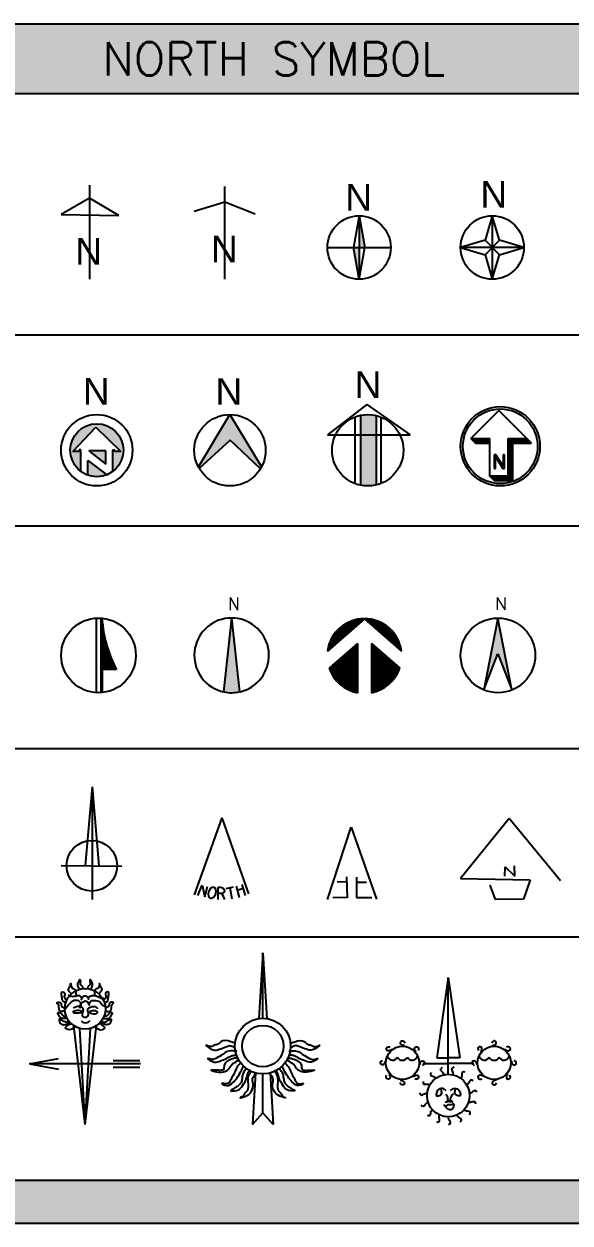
# Model space of a CAD drawing. Header units: millimetres. Extents: x -83831 to -20235, y 785757 to 814646.
# Drawn here: x -58239 to -45075, y 785757 to 814646 of the extents above; entities that cross this region are included whole.
import ezdxf
from ezdxf.enums import TextEntityAlignment as Align

# ---------------------------------------------------------------- set-up
doc = ezdxf.new("R2010")
doc.units = ezdxf.units.MM
doc.layers.add('www.cad-blocks.net', color=7, linetype='Continuous')
doc.styles.add('GPSHZ', font='txt.shx', dxfattribs={"width": 0.8, "bigfont": 'hztxt.shx'})
doc.styles.get("Standard").update_dxf_attribs({"font": 'arial.ttf'})

# ---------------------------------------------------------------- blocks, each defined once
blk = doc.blocks.new('A$C7E733F93')
at = {"lineweight": -3}
for p, q in [((6835, 22637), (6835, 0)), ((6835, 19508), (0, 15611)), ((13896, 15386), (6835, 19508)), ((0, 15611), (13896, 15386))]:
    blk.add_line(p, q, dxfattribs=at)
blk.add_text('N', height=6397, dxfattribs=at).set_placement((3393, 3533), (9847, 3533), align=Align.ALIGNED)
blk = doc.blocks.new('A$C4D0F27C5')
at = {"lineweight": -3}
for p, q in [((7400, 0), (7400, 22360)), ((0, 16375), (7400, 18634)), ((7400, 18634), (14687, 15754))]:
    blk.add_line(p, q, dxfattribs=at)
blk.add_text('N', height=6397, dxfattribs=at).set_placement((4010, 4083), (10464, 4083), align=Align.ALIGNED)
blk = doc.blocks.new('A$C11DA3242')
at = {"lineweight": -3}
h = blk.add_hatch(color=256, dxfattribs=at)
h.paths.add_polyline_path([(7641, 15283), (7641, 7641), (8981, 7641)])
h.paths.add_polyline_path([(7641, 0), (7641, 7641), (6301, 7641)])
for p, q in [((7641, 15283), (6301, 7641)), ((7641, 15283), (7641, 0)), ((7641, 15283), (8981, 7641)), ((0, 7641), (15283, 7641)), ((7641, 0), (6301, 7641)), ((7641, 0), (8981, 7641))]:
    blk.add_line(p, q, dxfattribs=at)
blk.add_circle((7641, 7641), 7641, dxfattribs=at)
blk.add_text('N', height=6397, dxfattribs=at).set_placement((4329, 16514), (10783, 16514), align=Align.ALIGNED)
blk = doc.blocks.new('A$C59B21B3B')
at = {"lineweight": -3}
for p, q in [((7641, 15283), (5906, 9377)), ((9377, 9377), (7641, 15283)), ((7641, 15283), (7641, 0)), ((5906, 9377), (0, 7641)), ((9377, 9377), (5906, 5906)), ((5906, 9377), (9377, 5906)), ((15283, 7641), (9377, 9377)), ((0, 7641), (5906, 5906)), ((15283, 7641), (0, 7641)), ((5906, 5906), (7641, 0)), ((7641, 0), (9377, 5906)), ((9377, 5906), (15283, 7641))]:
    blk.add_line(p, q, dxfattribs=at)
blk.add_circle((7641, 7641), 7641, dxfattribs=at)
blk.add_text('N', height=6397, dxfattribs=at).set_placement((4775, 17252), (11229, 17252), align=Align.ALIGNED)
blk = doc.blocks.new('A$C66FC2CF3')
at = {"lineweight": -3}
blk.add_hatch(color=256, dxfattribs=at).paths.add_polyline_path([(14416, 8345), (12903, 8345), (12903, 8597), (12399, 8597), (12399, 3451, 0.2381591), (14999, 8600, 1), (2201, 8600, 0.2347319), (4735, 3501), (4735, 8748), (4332, 8748), (4332, 8295), (2819, 8295), (8365, 14191)])
h = blk.add_hatch(color=256, dxfattribs=at)
h.paths.add_polyline_path([(6701, 8446), (10735, 5271), (10735, 8446)])
h.paths.add_polyline_path([(6399, 6128), (6399, 2592, 0.1872036), (11027, 2680)])
for p, q in [((2819, 8295), (8365, 14191)), ((8365, 14191), (14416, 8345)), ((4332, 8748), (4332, 8295)), ((4735, 8748), (4332, 8748)), ((4735, 3501), (4735, 8748)), ((4332, 8295), (2819, 8295)), ((6399, 6128), (11027, 2680)), ((6399, 2592), (6399, 6128)), ((6701, 8446), (10735, 5271)), ((10735, 8446), (6701, 8446)), ((10735, 5271), (10735, 8446)), ((12399, 8597), (12399, 3451)), ((12903, 8597), (12399, 8597)), ((12903, 8345), (12903, 8597)), ((14416, 8345), (12903, 8345)), ((12399, 884), (12399, 735))]:
    blk.add_line(p, q, dxfattribs=at)
for radius in [8600, 6399]:
    blk.add_circle((8600, 8600), radius, dxfattribs=at)
blk.add_text('N', height=6397, dxfattribs=at).set_placement((5226, 19613), (11680, 19613), align=Align.ALIGNED)
blk = doc.blocks.new('A$C105A79D7')
at = {"lineweight": -3}
blk.add_hatch(color=256, dxfattribs=at).paths.add_polyline_path([(999, 4577, 0.0110924), (1185, 4244), (8639, 11059), (15931, 4103, 0.0182758), (16240, 4651), (8600, 17200)])
for p, q in [((999, 4577), (8600, 17200)), ((8600, 17200), (16240, 4651)), ((8639, 11059), (1185, 4244)), ((15931, 4103), (8639, 11059))]:
    blk.add_line(p, q, dxfattribs=at)
blk.add_circle((8600, 8600), 8600, dxfattribs=at)
blk.add_text('N', height=6397, dxfattribs=at).set_placement((5108, 19560), (11562, 19560), align=Align.ALIGNED)
blk = doc.blocks.new('A$C12865802')
at = {"lineweight": -3}
h = blk.add_hatch(color=256, dxfattribs=at)
h.paths.add_polyline_path([(8032, 12338), (11814, 12338), (11814, 16941, 0.1113204), (8032, 17034)])
h.paths.add_polyline_path([(8032, 167, 0.1113204), (11814, 259), (11814, 12338), (8032, 12338)])
blk.add_hatch(color=256, dxfattribs=at).paths.add_polyline_path([(11814, 12338), (8032, 12338), (8032, 167, 0.1113204), (11814, 259)])
for p, q in [((9529, 19595), (0, 12338)), ((9529, 19595), (19945, 12338)), ((6721, 539), (6721, 16662)), ((8032, 167), (8032, 17034)), ((11814, 259), (11814, 16941)), ((12923, 620), (12923, 16580)), ((0, 12338), (19945, 12338))]:
    blk.add_line(p, q, dxfattribs=at)
blk.add_circle((9717, 8600), 8600, dxfattribs=at)
blk.add_text('N', height=6397, dxfattribs=at).set_placement((6562, 21191), (13016, 21191), align=Align.ALIGNED)
blk = doc.blocks.new('A$C50F25A09')
at = {"linetype": 'ByBlock'}
for p, q in [((9205, 18223), (2455, 11473)), ((15955, 11473), (9205, 18223)), ((3580, 10348), (2455, 11473)), ((2455, 11473), (6955, 11473)), ((3710, 10348), (2585, 11473)), ((3964, 10348), (2839, 11473)), ((4219, 10348), (3094, 11473)), ((4473, 10348), (3348, 11473)), ((3580, 10348), (6955, 10348)), ((4728, 10348), (3603, 11473)), ((4983, 10348), (3858, 11473)), ((5237, 10348), (4112, 11473)), ((5492, 10348), (4367, 11473)), ((5746, 10348), (4621, 11473)), ((6001, 10348), (4876, 11473)), ((6255, 10348), (5130, 11473)), ((6510, 10348), (5385, 11473)), ((6764, 10348), (5639, 11473)), ((6955, 10412), (5894, 11473)), ((6955, 10667), (6149, 11473)), ((6955, 10921), (6403, 11473)), ((6955, 11176), (6658, 11473)), ((6955, 11430), (6912, 11473)), ((6955, 11473), (6955, 2473)), ((12580, 10348), (11455, 11473)), ((11455, 2473), (11455, 11473)), ((11455, 11473), (15955, 11473)), ((12580, 10133), (11455, 11258)), ((12580, 9878), (11455, 11003)), ((12580, 9624), (11455, 10749)), ((12580, 9369), (11455, 10494)), ((12580, 9114), (11455, 10239)), ((12580, 8860), (11455, 9985)), ((12580, 8605), (11455, 9730)), ((12580, 8351), (11455, 9476)), ((12580, 8096), (11455, 9221)), ((12580, 7842), (11455, 8967)), ((12580, 7587), (11455, 8712)), ((12619, 10348), (11494, 11473)), ((12874, 10348), (11749, 11473)), ((13128, 10348), (12003, 11473)), ((13383, 10348), (12258, 11473)), ((13638, 10348), (12513, 11473)), ((12580, 1348), (12580, 10348)), ((12580, 10348), (17080, 10348)), ((13892, 10348), (12767, 11473)), ((14147, 10348), (13022, 11473)), ((14401, 10348), (13276, 11473)), ((14656, 10348), (13531, 11473)), ((14910, 10348), (13785, 11473)), ((15165, 10348), (14040, 11473)), ((15419, 10348), (14294, 11473)), ((15674, 10348), (14549, 11473)), ((15929, 10348), (14804, 11473)), ((16183, 10348), (15058, 11473)), ((16438, 10348), (15313, 11473)), ((16692, 10348), (15567, 11473)), ((16947, 10348), (15822, 11473)), ((17080, 10348), (15955, 11473)), ((8486, 7543), (8084, 7543)), ((8084, 7543), (8084, 4195)), ((8432, 4195), (8432, 6994)), ((8432, 6994), (10187, 4195)), ((10240, 4744), (8486, 7543)), ((10588, 7543), (10240, 7543)), ((10240, 7543), (10240, 4744)), ((10588, 4195), (10588, 7543)), ((12580, 7333), (11455, 8458)), ((12580, 7078), (11455, 8203)), ((12580, 6823), (11455, 7948)), ((12580, 6569), (11455, 7694)), ((12580, 6314), (11455, 7439)), ((12580, 6060), (11455, 7185)), ((12580, 5805), (11455, 6930)), ((12580, 5551), (11455, 6676)), ((12580, 5296), (11455, 6421)), ((12580, 5042), (11455, 6167)), ((12580, 4787), (11455, 5912)), ((8084, 4195), (8432, 4195)), ((10187, 4195), (10588, 4195)), ((12580, 4532), (11455, 5657)), ((12580, 4278), (11455, 5403)), ((12580, 4023), (11455, 5148)), ((12580, 3769), (11455, 4894)), ((12580, 3514), (11455, 4639)), ((12580, 3260), (11455, 4385)), ((12580, 3005), (11455, 4130)), ((12580, 2750), (11455, 3875)), ((12580, 2496), (11455, 3621)), ((12580, 2241), (11455, 3366)), ((12580, 1987), (11455, 3112)), ((8080, 1348), (6955, 2473)), ((6955, 2473), (11455, 2473)), ((8128, 1348), (7003, 2473)), ((8382, 1348), (7257, 2473)), ((8637, 1348), (7512, 2473)), ((8891, 1348), (7766, 2473)), ((9146, 1348), (8021, 2473)), ((8080, 1348), (12580, 1348)), ((9400, 1348), (8275, 2473)), ((9655, 1348), (8530, 2473)), ((9910, 1348), (8785, 2473)), ((10164, 1348), (9039, 2473)), ((10419, 1348), (9294, 2473)), ((10673, 1348), (9548, 2473)), ((10928, 1348), (9803, 2473)), ((11182, 1348), (10057, 2473)), ((11437, 1348), (10312, 2473)), ((11692, 1348), (10567, 2473)), ((11946, 1348), (10821, 2473)), ((12201, 1348), (11076, 2473)), ((12455, 1348), (11330, 2473)), ((12580, 1732), (11455, 2857)), ((12580, 1478), (11455, 2603)), ((12580, 1348), (11455, 2473))]:
    blk.add_line(p, q, dxfattribs=at)
for radius in [9563, 9000]:
    blk.add_circle((9563, 9563), radius, dxfattribs=at)
blk = doc.blocks.new('A$C778C3BC6')
at = {"linetype": 'ByBlock'}
for p, q in [((8494, 14), (8494, 17986)), ((9534, 17984), (9534, 16)), ((9683, 17974), (9683, 26)), ((9918, 17953), (9918, 47)), ((9933, 16740), (9948, 16740)), ((9933, 16560), (9969, 16560)), ((9933, 16380), (9991, 16380)), ((9933, 16200), (10014, 16200)), ((9933, 16020), (10038, 16020)), ((9933, 15840), (10063, 15840)), ((9933, 15660), (10089, 15660)), ((9933, 15480), (10116, 15480)), ((9933, 15300), (10144, 15300)), ((9933, 15120), (10173, 15120)), ((9933, 14940), (10203, 14940)), ((9933, 14760), (10234, 14760)), ((9933, 14580), (10266, 14580)), ((9933, 14400), (10300, 14400)), ((9933, 14220), (10334, 14220)), ((9933, 14040), (10370, 14040)), ((9933, 13860), (10406, 13860)), ((9933, 13680), (10444, 13680)), ((9933, 13500), (10482, 13500)), ((9933, 13320), (10522, 13320)), ((9933, 13140), (10563, 13140)), ((9933, 12960), (10605, 12960)), ((9933, 12780), (10648, 12780)), ((9933, 12600), (10692, 12600)), ((9933, 12420), (10737, 12420)), ((9933, 12240), (10783, 12240)), ((9933, 12060), (10831, 12060)), ((9933, 11880), (10879, 11880)), ((9933, 11700), (10929, 11700)), ((9933, 11520), (10980, 11520)), ((9933, 11340), (11032, 11340)), ((9933, 11160), (11085, 11160)), ((9933, 10980), (11139, 10980)), ((9933, 10800), (11194, 10800)), ((9933, 10620), (11251, 10620)), ((9933, 10440), (11308, 10440)), ((9933, 10260), (11367, 10260)), ((9933, 10080), (11427, 10080)), ((9933, 9900), (11488, 9900)), ((9933, 9720), (11550, 9720)), ((9933, 9540), (11614, 9540)), ((9933, 9360), (11679, 9360)), ((9933, 9180), (11745, 9180)), ((9933, 9000), (11812, 9000)), ((9933, 8820), (11880, 8820)), ((9933, 8640), (11950, 8640)), ((9933, 8460), (12021, 8460)), ((9933, 8280), (12093, 8280)), ((9933, 8100), (12166, 8100)), ((9933, 7920), (12241, 7920)), ((9933, 7740), (12317, 7740)), ((9933, 7560), (12394, 7560)), ((9933, 7380), (12472, 7380)), ((9933, 7200), (12552, 7200)), ((9933, 7020), (12633, 7020)), ((9933, 6840), (12716, 6840)), ((9933, 6660), (12799, 6660)), ((9933, 6480), (12885, 6480)), ((9933, 6300), (12971, 6300)), ((9933, 6120), (13059, 6120)), ((9933, 5940), (13148, 5940)), ((9933, 5760), (13239, 5760)), ((13308, 5625), (9933, 5625))]:
    blk.add_line(p, q, dxfattribs=at)
blk.add_circle((9000, 9000), 9000, dxfattribs=at)
blk.add_arc((41995, 20362), 32252, 186.20777, 207.19072, dxfattribs=at)
blk = doc.blocks.new('A$C61D02D73')
for q in [(7082, 207), (10918, 207)]:
    blk.add_line((9000, 18000), q)
for start, end in [(292.87693, 247.76625), (247.85591, 257.77141), (258.02962, 282.29936), (283.05055, 292.15994)]:
    blk.add_arc((9000, 9000), 9000, start, end)
for points in [[(7082, 207), (9000, 18000), (9026, 0)], [(9000, 18000), (10918, 207), (9026, 0)]]:
    blk.add_solid(points)
at = {"style": 'GPSHZ'}
blk.add_text('N', height=3000, dxfattribs=at).set_placement((8138, 19922))
blk = doc.blocks.new('A$C4B0C63E7')
at = {"linetype": 'ByBlock'}
for p, q in [((8920, 17840), (0, 10035)), ((6400, 17480), (8509, 17480)), ((7129, 17660), (8715, 17660)), ((8920, 17840), (17841, 10035)), ((9126, 17660), (10711, 17660)), ((9332, 17480), (11440, 17480)), ((2005, 14600), (5217, 14600)), ((2159, 14780), (5423, 14780)), ((2321, 14960), (5629, 14960)), ((2493, 15140), (5835, 15140)), ((2675, 15320), (6040, 15320)), ((2867, 15500), (6246, 15500)), ((3071, 15680), (6452, 15680)), ((3288, 15860), (6657, 15860)), ((3520, 16040), (6863, 16040)), ((3769, 16220), (7069, 16220)), ((4037, 16400), (7275, 16400)), ((4328, 16580), (7480, 16580)), ((4646, 16760), (7686, 16760)), ((4997, 16940), (7892, 16940)), ((5393, 17120), (8097, 17120)), ((5850, 17300), (8303, 17300)), ((9537, 17300), (11991, 17300)), ((9743, 17120), (12448, 17120)), ((9949, 16940), (12843, 16940)), ((10155, 16760), (13195, 16760)), ((10360, 16580), (13513, 16580)), ((10566, 16400), (13804, 16400)), ((10772, 16220), (14072, 16220)), ((10977, 16040), (14320, 16040)), ((11183, 15860), (14552, 15860)), ((11389, 15680), (14770, 15680)), ((11595, 15500), (14974, 15500)), ((11800, 15320), (15166, 15320)), ((12006, 15140), (15348, 15140)), ((12212, 14960), (15519, 14960)), ((12417, 14780), (15682, 14780)), ((12623, 14600), (15836, 14600)), ((394, 11720), (1926, 11720)), ((7233, 11864), (415, 5898)), ((457, 11900), (2132, 11900)), ((524, 12080), (2337, 12080)), ((595, 12260), (2543, 12260)), ((672, 12440), (2749, 12440)), ((753, 12620), (2955, 12620)), ((838, 12800), (3160, 12800)), ((929, 12980), (3366, 12980)), ((1025, 13160), (3572, 13160)), ((1126, 13340), (3777, 13340)), ((1233, 13520), (3983, 13520)), ((1345, 13700), (4189, 13700)), ((1464, 13880), (4395, 13880)), ((1589, 14060), (4600, 14060)), ((1720, 14240), (4806, 14240)), ((1859, 14420), (5012, 14420)), ((7069, 11720), (7233, 11720)), ((7233, 11864), (7233, 0)), ((10608, 11864), (17426, 5898)), ((10608, 11864), (10608, 0)), ((10608, 11720), (10772, 11720)), ((12829, 14420), (15982, 14420)), ((13035, 14240), (16120, 14240)), ((13240, 14060), (16252, 14060)), ((13446, 13880), (16377, 13880)), ((13652, 13700), (16495, 13700)), ((13857, 13520), (16608, 13520)), ((14063, 13340), (16715, 13340)), ((14269, 13160), (16816, 13160)), ((14475, 12980), (16912, 12980)), ((14680, 12800), (17002, 12800)), ((14886, 12620), (17088, 12620)), ((15092, 12440), (17169, 12440)), ((15297, 12260), (17245, 12260)), ((15503, 12080), (17317, 12080)), ((15709, 11900), (17384, 11900)), ((15915, 11720), (17447, 11720)), ((9, 10100), (75, 10100)), ((36, 10280), (280, 10280)), ((67, 10460), (486, 10460)), ((102, 10640), (692, 10640)), ((141, 10820), (897, 10820)), ((183, 11000), (1103, 11000)), ((230, 11180), (1309, 11180)), ((280, 11360), (1515, 11360)), ((335, 11540), (1720, 11540)), ((3777, 8840), (7233, 8840)), ((3983, 9020), (7233, 9020)), ((4189, 9200), (7233, 9200)), ((4395, 9380), (7233, 9380)), ((4600, 9560), (7233, 9560)), ((4806, 9740), (7233, 9740)), ((5012, 9920), (7233, 9920)), ((5217, 10100), (7233, 10100)), ((5423, 10280), (7233, 10280)), ((5629, 10460), (7233, 10460)), ((5835, 10640), (7233, 10640)), ((6040, 10820), (7233, 10820)), ((6246, 11000), (7233, 11000)), ((6452, 11180), (7233, 11180)), ((6657, 11360), (7233, 11360)), ((6863, 11540), (7233, 11540)), ((10608, 11540), (10977, 11540)), ((10608, 11360), (11183, 11360)), ((10608, 11180), (11389, 11180)), ((10608, 11000), (11595, 11000)), ((10608, 10820), (11800, 10820)), ((10608, 10640), (12006, 10640)), ((10608, 10460), (12212, 10460)), ((10608, 10280), (12417, 10280)), ((10608, 10100), (12623, 10100)), ((10608, 9920), (12829, 9920)), ((10608, 9740), (13035, 9740)), ((10608, 9560), (13240, 9560)), ((10608, 9380), (13446, 9380)), ((10608, 9200), (13652, 9200)), ((10608, 9020), (13857, 9020)), ((10608, 8840), (14063, 8840)), ((16120, 11540), (17506, 11540)), ((16326, 11360), (17560, 11360)), ((16532, 11180), (17611, 11180)), ((16737, 11000), (17657, 11000)), ((16943, 10820), (17700, 10820)), ((17149, 10640), (17739, 10640)), ((17355, 10460), (17773, 10460)), ((17560, 10280), (17804, 10280)), ((17766, 10100), (17832, 10100)), ((457, 5780), (7233, 5780)), ((486, 5960), (7233, 5960)), ((692, 6140), (7233, 6140)), ((897, 6320), (7233, 6320)), ((1103, 6500), (7233, 6500)), ((1309, 6680), (7233, 6680)), ((1515, 6860), (7233, 6860)), ((1720, 7040), (7233, 7040)), ((1926, 7220), (7233, 7220)), ((2132, 7400), (7233, 7400)), ((2337, 7580), (7233, 7580)), ((2543, 7760), (7233, 7760)), ((2749, 7940), (7233, 7940)), ((2955, 8120), (7233, 8120)), ((3160, 8300), (7233, 8300)), ((3366, 8480), (7233, 8480)), ((3572, 8660), (7233, 8660)), ((10608, 8660), (14269, 8660)), ((10608, 8480), (14475, 8480)), ((10608, 8300), (14680, 8300)), ((10608, 8120), (14886, 8120)), ((10608, 7940), (15092, 7940)), ((10608, 7760), (15297, 7760)), ((10608, 7580), (15503, 7580)), ((10608, 7400), (15709, 7400)), ((10608, 7220), (15915, 7220)), ((10608, 7040), (16120, 7040)), ((10608, 6860), (16326, 6860)), ((10608, 6680), (16532, 6680)), ((10608, 6500), (16737, 6500)), ((10608, 6320), (16943, 6320)), ((10608, 6140), (17149, 6140)), ((10608, 5960), (17355, 5960)), ((10608, 5780), (17384, 5780)), ((524, 5600), (7233, 5600)), ((595, 5420), (7233, 5420)), ((672, 5240), (7233, 5240)), ((753, 5060), (7233, 5060)), ((838, 4880), (7233, 4880)), ((929, 4700), (7233, 4700)), ((1025, 4520), (7233, 4520)), ((1126, 4340), (7233, 4340)), ((1233, 4160), (7233, 4160)), ((1345, 3980), (7233, 3980)), ((1464, 3800), (7233, 3800)), ((1589, 3620), (7233, 3620)), ((1720, 3440), (7233, 3440)), ((1859, 3260), (7233, 3260)), ((2005, 3080), (7233, 3080)), ((2159, 2900), (7233, 2900)), ((10608, 5600), (17317, 5600)), ((10608, 5420), (17245, 5420)), ((10608, 5240), (17169, 5240)), ((10608, 5060), (17088, 5060)), ((10608, 4880), (17002, 4880)), ((10608, 4700), (16912, 4700)), ((10608, 4520), (16816, 4520)), ((10608, 4340), (16715, 4340)), ((10608, 4160), (16608, 4160)), ((10608, 3980), (16495, 3980)), ((10608, 3800), (16377, 3800)), ((10608, 3620), (16252, 3620)), ((10608, 3440), (16120, 3440)), ((10608, 3260), (15982, 3260)), ((10608, 3080), (15836, 3080)), ((10608, 2900), (15682, 2900)), ((2321, 2720), (7233, 2720)), ((2493, 2540), (7233, 2540)), ((2675, 2360), (7233, 2360)), ((2867, 2180), (7233, 2180)), ((3071, 2000), (7233, 2000)), ((3288, 1820), (7233, 1820)), ((3520, 1640), (7233, 1640)), ((3769, 1460), (7233, 1460)), ((4037, 1280), (7233, 1280)), ((4328, 1100), (7233, 1100)), ((4646, 920), (7233, 920)), ((4997, 740), (7233, 740)), ((5393, 560), (7233, 560)), ((5850, 380), (7233, 380)), ((6400, 200), (7233, 200)), ((7129, 20), (7233, 20)), ((10608, 2720), (15519, 2720)), ((10608, 2540), (15348, 2540)), ((10608, 2360), (15166, 2360)), ((10608, 2180), (14974, 2180)), ((10608, 2000), (14770, 2000)), ((10608, 1820), (14552, 1820)), ((10608, 1640), (14320, 1640)), ((10608, 1460), (14072, 1460)), ((10608, 1280), (13804, 1280)), ((10608, 1100), (13513, 1100)), ((10608, 920), (13195, 920)), ((10608, 740), (12843, 740)), ((10608, 560), (12448, 560)), ((10608, 380), (11991, 380)), ((10608, 200), (11440, 200)), ((10608, 20), (10711, 20))]:
    blk.add_line(p, q, dxfattribs=at)
for start, end in [(7.62815, 172.37185), (199.08196, 259.19308), (280.80692, 340.91804)]:
    blk.add_arc((8920, 8840), 9000, start, end, dxfattribs=at)
blk = doc.blocks.new('A$C353D69C2')
for p, q in [((9000, 18000), (5605, 665)), ((12395, 665), (9000, 18000)), ((5605, 665), (9000, 9372)), ((9000, 9372), (12395, 665))]:
    blk.add_line(p, q)
blk.add_circle((9000, 9000), 9000)
for points in [[(5605, 665), (9000, 9372), (9000, 18000)], [(9000, 9372), (12395, 665), (9000, 18000)]]:
    blk.add_solid(points)
at = {"style": 'GPSHZ'}
blk.add_text('N', height=3000, dxfattribs=at).set_placement((8315, 19949))
blk = doc.blocks.new('A$C6CA053F9')
at = {"lineweight": -3}
for p, q in [((7457, 27103), (5762, 8188)), ((7457, 27103), (7457, 0)), ((7457, 27103), (9095, 8131)), ((0, 8188), (14631, 8018))]:
    blk.add_line(p, q, dxfattribs=at)
blk.add_circle((7400, 8131), 6101, dxfattribs=at)
blk = doc.blocks.new('A$C39C44274')
at = {"lineweight": -3}
for p, q in [((6632, 19700), (0, 1146)), ((6632, 19700), (13077, 1394)), ((899, 929), (1890, 3407)), ((1890, 3407), (2510, 650)), ((2510, 650), (3192, 3098)), ((5795, 0), (5795, 2943)), ((7654, 2633), (9421, 3067)), ((10071, 3221), (10815, 465)), ((11435, 3624), (12302, 929)), ((8537, 2850), (9080, 186)), ((11764, 2602), (10357, 2164))]:
    blk.add_line(p, q, dxfattribs=at)
blk.add_ellipse((4323, 1611), major_axis=(356, 1363), ratio=0.593779, dxfattribs=at)
blk.add_open_spline([(5795, 2943), (6367, 2938), (7275, 2929), (7302, 1485), (6413, 1453), (5963, 1453), (5795, 1454)], degree=3, knots=[0, 0, 0, 0, 210.3194321, 333.7152914, 456.4167127, 532.4921957, 532.4921957, 532.4921957, 532.4921957], dxfattribs=at)
blk.add_open_spline([(7406, 0), (7152, 490), (6898, 981), (6644, 1471)], degree=3, dxfattribs=at)
blk = doc.blocks.new('A$C46893DC1')
at = {"lineweight": -3}
for p, q in [((0, 0), (5749, 17439)), ((5749, 17439), (11848, 50)), ((2350, 4297), (4635, 4249)), ((4599, 5447), (4749, 400)), ((6999, 5397), (6999, 450)), ((6999, 4198), (9398, 4147)), ((4749, 400), (1300, 450)), ((6999, 450), (10698, 500))]:
    blk.add_line(p, q, dxfattribs=at)
blk = doc.blocks.new('A$C198C4D24')
at = {"lineweight": -3}
for p, q in [((11750, 19481), (0, 5025)), ((24065, 4517), (11750, 19481)), ((10677, 5647), (10733, 7849)), ((10733, 7849), (13106, 5590)), ((13106, 5590), (12993, 8131)), ((0, 5025), (16777, 4743)), ((8417, 0), (7118, 3444)), ((16777, 4743), (15139, 56)), ((15139, 56), (8417, 0))]:
    blk.add_line(p, q, dxfattribs=at)
blk = doc.blocks.new('A$C4D444DBA')
at = {"lineweight": -3}
for p, q in [((13450, 0), (10682, 23816)), ((13450, 0), (12181, 23125)), ((13450, 0), (16218, 23816)), ((13450, 0), (14720, 23125)), ((0, 14588), (7061, 15849)), ((26794, 14588), (0, 14588)), ((0, 14588), (7061, 13328)), ((20175, 15407), (26605, 15407)), ((20175, 13769), (26605, 13769))]:
    blk.add_line(p, q, dxfattribs=at)
blk.add_circle((13450, 27852), 4894, dxfattribs=at)
blk.add_arc((13553, 26044), 1562, 226.7593, 316.00022, dxfattribs=at)
for centre, major_axis, ratio in [((11558, 27138), (-978, -66), 0.3815436), ((15469, 27020), (-898, 79), 0.5116331)]:
    blk.add_ellipse(centre, major_axis=major_axis, ratio=ratio, dxfattribs=at)
for points, knots in [([(12040, 32539), (11994, 32641), (11828, 33003), (11590, 33513), (11703, 34188), (11965, 34483), (12271, 35086), (12360, 34230), (12140, 33737), (12625, 33428), (12871, 33096), (12921, 32853), (12933, 32719)], [491.7369664, 491.7369664, 491.7369664, 491.7369664, 614.1753968, 927.1197722, 1097.4510796, 1315.1799391, 1429.1318143, 1628.6727301, 1852.8830451, 2037.7261831, 2164.7008997, 2309.6438174, 2309.6438174, 2309.6438174, 2309.6438174]), ([(14861, 32539), (14907, 32641), (15072, 33003), (15311, 33513), (15198, 34188), (14935, 34483), (14629, 35086), (14540, 34230), (14761, 33737), (14276, 33428), (14030, 33096), (13980, 32853), (13967, 32719)], [491.7369664, 491.7369664, 491.7369664, 491.7369664, 614.1753968, 927.1197722, 1097.4510796, 1315.1799391, 1429.1318143, 1628.6727301, 1852.8830451, 2037.7261831, 2164.7008997, 2309.6438174, 2309.6438174, 2309.6438174, 2309.6438174]), ([(8789, 29346), (8684, 29381), (8373, 29499), (7837, 29793), (7946, 30664), (7712, 31230), (7743, 32136), (8893, 31618), (8280, 30952), (8507, 30439), (8765, 30161), (8964, 30043), (9053, 30002)], [298.6927242, 298.6927242, 298.6927242, 298.6927242, 419.4672305, 652.8807368, 897.1760046, 1265.4881798, 1408.27312, 1701.3246487, 1977.7481201, 2125.3377867, 2277.3138464, 2388.6956897, 2388.6956897, 2388.6956897, 2388.6956897]), ([(10150, 31467), (10033, 31581), (9705, 31911), (9209, 32475), (9674, 33079), (9900, 33453), (9999, 34372), (10027, 33140), (10421, 32727), (11301, 32580), (11222, 31798), (11164, 31220)], [378.6257308, 378.6257308, 378.6257308, 378.6257308, 554.6920582, 863.8739345, 1064.3017638, 1281.4220181, 1433.370643, 1757.3881443, 1929.529597, 2109.86578, 2622.4783958, 2622.4783958, 2622.4783958, 2622.4783958]), ([(16751, 31467), (16867, 31581), (17195, 31911), (17692, 32475), (17227, 33079), (17000, 33453), (16901, 34372), (16873, 33140), (16480, 32727), (15600, 32580), (15679, 31798), (15737, 31220)], [378.6257308, 378.6257308, 378.6257308, 378.6257308, 554.6920582, 863.8739345, 1064.3017638, 1281.4220181, 1433.370643, 1757.3881443, 1929.529597, 2109.86578, 2622.4783958, 2622.4783958, 2622.4783958, 2622.4783958]), ([(18111, 29346), (18217, 29381), (18527, 29499), (19064, 29793), (18955, 30664), (19188, 31230), (19158, 32136), (18008, 31618), (18620, 30952), (18394, 30439), (18136, 30161), (17937, 30043), (17847, 30002)], [298.6927242, 298.6927242, 298.6927242, 298.6927242, 419.4672305, 652.8807368, 897.1760046, 1265.4881798, 1408.27312, 1701.3246487, 1977.7481201, 2125.3377867, 2277.3138464, 2388.6956897, 2388.6956897, 2388.6956897, 2388.6956897]), ([(8593, 27249), (8456, 27263), (8039, 27278), (7092, 27076), (7135, 28243), (7049, 28919), (6260, 29382), (7817, 29611), (7517, 28561), (8093, 28211), (8411, 28114), (8561, 28083)], [362.6897082, 362.6897082, 362.6897082, 362.6897082, 511.2004665, 800.828235, 1233.2352315, 1419.2208888, 1597.5819718, 1907.9888979, 2220.9331689, 2413.4078089, 2582.0256835, 2582.0256835, 2582.0256835, 2582.0256835]), ([(18307, 27249), (18444, 27263), (18862, 27278), (19809, 27076), (19765, 28243), (19852, 28919), (20640, 29382), (19083, 29611), (19384, 28561), (18808, 28211), (18490, 28114), (18339, 28083)], [362.6897082, 362.6897082, 362.6897082, 362.6897082, 511.2004665, 800.828235, 1233.2352315, 1419.2208888, 1597.5819718, 1907.9888979, 2220.9331689, 2413.4078089, 2582.0256835, 2582.0256835, 2582.0256835, 2582.0256835]), ([(9130, 25552), (8885, 25502), (8333, 25437), (7463, 25616), (7173, 26227), (6628, 26940), (7715, 26988), (7871, 26286), (8442, 26064), (8741, 26039), (8902, 26044)], [272.9027338, 272.9027338, 272.9027338, 272.9027338, 549.5871809, 880.5146779, 1134.4643008, 1347.7351113, 1572.622812, 1876.5748152, 2031.1341318, 2209.5855477, 2209.5855477, 2209.5855477, 2209.5855477]), ([(17770, 25552), (18015, 25502), (18567, 25437), (19438, 25616), (19728, 26227), (20272, 26940), (19186, 26988), (19030, 26286), (18459, 26064), (18159, 26039), (17998, 26044)], [272.9027338, 272.9027338, 272.9027338, 272.9027338, 549.5871809, 880.5146779, 1134.4643008, 1347.7351113, 1572.622812, 1876.5748152, 2031.1341318, 2209.5855477, 2209.5855477, 2209.5855477, 2209.5855477]), ([(9535, 24916), (9327, 24729), (8593, 24327), (7018, 26006), (7257, 24458), (8073, 23839), (9031, 24213), (9584, 24498), (9785, 24608)], [185.4553332, 185.4553332, 185.4553332, 185.4553332, 474.0694511, 1122.6643757, 1377.4350806, 1728.8842249, 2150.2243342, 2404.0007294, 2404.0007294, 2404.0007294, 2404.0007294]), ([(11032, 23597), (10557, 23052), (9703, 22475), (8272, 23383), (9343, 24020), (10093, 24291)], [269.3573254, 269.3573254, 269.3573254, 269.3573254, 976.8532967, 1210.2669407, 1726.967734, 1726.967734, 1726.967734, 1726.967734]), ([(15869, 23597), (16343, 23052), (17198, 22475), (18628, 23383), (17558, 24020), (16807, 24291)], [269.3573254, 269.3573254, 269.3573254, 269.3573254, 976.8532967, 1210.2669407, 1726.967734, 1726.967734, 1726.967734, 1726.967734]), ([(17366, 24916), (17574, 24729), (18308, 24327), (19883, 26006), (19644, 24458), (18828, 23839), (17870, 24213), (17317, 24498), (17115, 24608)], [185.4553332, 185.4553332, 185.4553332, 185.4553332, 474.0694511, 1122.6643757, 1377.4350806, 1728.8842249, 2150.2243342, 2404.0007294, 2404.0007294, 2404.0007294, 2404.0007294])]:
    blk.add_open_spline(points, degree=3, knots=knots, dxfattribs=at)
for points in [[(8663, 27866), (10166, 29498), (11046, 29964), (11979, 29679), (12368, 29084), (12394, 28514), (12186, 27970)], [(9363, 31181), (10839, 30870), (11694, 31078), (12549, 30378), (12549, 30119), (12912, 30767), (13404, 31000), (14078, 30663), (14233, 30145), (14414, 30767), (14907, 31000), (15943, 31026), (17083, 30508), (17964, 30378)], [(12161, 27996), (12549, 29239), (13119, 29653), (13715, 29731), (14078, 29446), (14414, 28747), (14725, 29627), (15347, 29886), (16047, 29860), (17109, 29368), (17446, 28928), (18456, 28436)], [(10606, 28048), (11616, 28462), (12860, 28022), (12860, 27219), (12756, 26183), (13275, 25821), (14181, 26157), (14155, 27115), (14129, 27866), (14699, 28255), (15580, 28436), (16202, 28203), (16435, 27866)]]:
    blk.add_spline(points, degree=3, dxfattribs=at)
blk = doc.blocks.new('A$C5D8B0021')
at = {"lineweight": -3}
for p, q in [((13715, 41341), (12755, 25502)), ((13715, 41341), (14674, 25502)), ((13715, 25571), (13715, 41341)), ((11961, 12393), (11210, 0)), ((13715, 2820), (13715, 12160)), ((15469, 12393), (16220, 0)), ((11210, 0), (13715, 2820)), ((16220, 0), (13715, 2820))]:
    blk.add_line(p, q, dxfattribs=at)
for radius in [6706, 5004]:
    blk.add_circle((13715, 18866), radius, dxfattribs=at)
for points, knots in [([(7040, 19509), (6720, 19654), (5618, 20108), (3861, 20469), (2965, 19208), (2036, 19213), (1295, 18435), (-932, 19731), (1708, 17525), (3251, 18166), (4578, 18558), (5780, 19144), (6544, 18756), (6926, 18504), (7023, 18437)], [405.102054, 405.102054, 405.102054, 405.102054, 795.8100145, 1695.2912541, 2029.7646892, 2341.5796129, 2628.8836885, 3137.9276295, 3909.9989099, 4427.9848589, 5064.7040047, 5444.1873527, 5810.1286079, 5938.3243921, 5938.3243921, 5938.3243921, 5938.3243921]), ([(20390, 19509), (20710, 19654), (21812, 20108), (23569, 20469), (24465, 19208), (25394, 19213), (26135, 18435), (28362, 19731), (25721, 17525), (24178, 18166), (22852, 18558), (21650, 19144), (20885, 18756), (20503, 18504), (20407, 18437)], [405.102054, 405.102054, 405.102054, 405.102054, 795.8100145, 1695.2912541, 2029.7646892, 2341.5796129, 2628.8836885, 3137.9276295, 3909.9989099, 4427.9848589, 5064.7040047, 5444.1873527, 5810.1286079, 5938.3243921, 5938.3243921, 5938.3243921, 5938.3243921]), ([(7424, 17643), (7040, 17670), (6210, 17727), (4997, 17668), (4293, 16945), (3291, 16428), (2405, 15762), (1327, 15588), (-339, 16265), (2149, 14598), (3484, 15368), (5004, 15787), (6109, 16683), (6999, 16677), (7360, 16649), (7387, 16647)], [0, 0, 0, 0, 428.8589813, 928.8194636, 1250.0133094, 1499.7389407, 2179.9551613, 2395.1845816, 2769.19444, 3430.6082867, 3997.6239944, 4574.2393389, 5129.7734425, 5494.4778589, 5523.4655441, 5523.4655441, 5523.4655441, 5523.4655441]), ([(20006, 17643), (20389, 17670), (21219, 17727), (22433, 17668), (23137, 16945), (24139, 16428), (25024, 15762), (26103, 15588), (27769, 16265), (25280, 14598), (23945, 15368), (22426, 15787), (21321, 16683), (20430, 16677), (20069, 16649), (20043, 16647)], [0, 0, 0, 0, 428.8589813, 928.8194636, 1250.0133094, 1499.7389407, 2179.9551613, 2395.1845816, 2769.19444, 3430.6082867, 3997.6239944, 4574.2393389, 5129.7734425, 5494.4778589, 5523.4655441, 5523.4655441, 5523.4655441, 5523.4655441]), ([(7623, 16062), (7139, 15985), (5899, 15746), (4183, 14833), (4474, 12902), (3018, 13085), (2231, 12998), (576, 13235), (2961, 12441), (4075, 12623), (5663, 13128), (6044, 14565), (7184, 14879), (7560, 15444), (7796, 15607), (7840, 15633)], [168.4194792, 168.4194792, 168.4194792, 168.4194792, 722.4469942, 1572.4908406, 1942.0389749, 2396.3417237, 2717.584999, 3039.5407481, 3581.3098331, 4159.9439195, 4658.0331907, 5210.5647316, 5585.1531786, 5857.6789547, 5915.845595, 5915.845595, 5915.845595, 5915.845595]), ([(8384, 14798), (8067, 14510), (7252, 13662), (6772, 12083), (6048, 10973), (5783, 10215), (5216, 9548), (3287, 10143), (4952, 9099), (6174, 9681), (7277, 10881), (8217, 12220), (8688, 13370), (9047, 13912), (9106, 13995)], [319.1334922, 319.1334922, 319.1334922, 319.1334922, 787.2967124, 1620.3169871, 2079.9889278, 2243.0312485, 2500.8680069, 3014.8572128, 3312.3486124, 3904.6799339, 4449.7315305, 5097.0067655, 5700.2702514, 5811.615874, 5811.615874, 5811.615874, 5811.615874]), ([(19046, 14798), (19363, 14510), (20177, 13662), (20657, 12083), (21382, 10973), (21646, 10215), (22214, 9548), (24142, 10143), (22477, 9099), (21256, 9681), (20152, 10881), (19212, 12220), (18742, 13370), (18382, 13912), (18324, 13995)], [319.1334922, 319.1334922, 319.1334922, 319.1334922, 787.2967124, 1620.3169871, 2079.9889278, 2243.0312485, 2500.8680069, 3014.8572128, 3312.3486124, 3904.6799339, 4449.7315305, 5097.0067655, 5700.2702514, 5811.615874, 5811.615874, 5811.615874, 5811.615874]), ([(19806, 16062), (20291, 15985), (21530, 15746), (23246, 14833), (22956, 12902), (24412, 13085), (25198, 12998), (26854, 13235), (24469, 12441), (23354, 12623), (21767, 13128), (21385, 14565), (20245, 14879), (19870, 15444), (19633, 15607), (19590, 15633)], [168.4194792, 168.4194792, 168.4194792, 168.4194792, 722.4469942, 1572.4908406, 1942.0389749, 2396.3417237, 2717.584999, 3039.5407481, 3581.3098331, 4159.9439195, 4658.0331907, 5210.5647316, 5585.1531786, 5857.6789547, 5915.845595, 5915.845595, 5915.845595, 5915.845595]), ([(9813, 13412), (9528, 13185), (8906, 12557), (8746, 11276), (8554, 10132), (7978, 9374), (7204, 8945), (6660, 8511), (5368, 8040), (8068, 8026), (8885, 9493), (9910, 11022), (10058, 12374), (10381, 12859), (10482, 12991)], [348.6315513, 348.6315513, 348.6315513, 348.6315513, 743.2842643, 1340.4003143, 1693.4636799, 2014.6190849, 2353.1923583, 2632.3913237, 2871.8114636, 3428.6331751, 4111.4792527, 4906.211326, 5373.7639213, 5556.5038962, 5556.5038962, 5556.5038962, 5556.5038962]), ([(10884, 12787), (10587, 12410), (10026, 11512), (10153, 9882), (10282, 8256), (9271, 7526), (9001, 6768), (7643, 6166), (9948, 6843), (10940, 7720), (11686, 9504), (10981, 10947), (11679, 11680), (11850, 12114), (11961, 12393)], [362.7208481, 362.7208481, 362.7208481, 362.7208481, 878.8513674, 1542.8161337, 2124.3669667, 2519.1653788, 2780.5086115, 3059.7076355, 3574.5697623, 4139.8854491, 4898.5798617, 5435.4679362, 5619.6451758, 5950.7042702, 5950.7042702, 5950.7042702, 5950.7042702]), ([(16546, 12787), (16843, 12410), (17404, 11512), (17276, 9882), (17148, 8256), (18158, 7526), (18429, 6768), (19786, 6166), (17481, 6843), (16490, 7720), (15744, 9504), (16449, 10947), (15751, 11680), (15579, 12114), (15469, 12393)], [362.7208481, 362.7208481, 362.7208481, 362.7208481, 878.8513674, 1542.8161337, 2124.3669667, 2519.1653788, 2780.5086115, 3059.7076355, 3574.5697623, 4139.8854491, 4898.5798617, 5435.4679362, 5619.6451758, 5950.7042702, 5950.7042702, 5950.7042702, 5950.7042702]), ([(17616, 13412), (17901, 13185), (18524, 12557), (18683, 11276), (18875, 10132), (19452, 9374), (20225, 8945), (20769, 8511), (22062, 8040), (19362, 8026), (18544, 9493), (17519, 11022), (17371, 12374), (17049, 12859), (16948, 12991)], [348.6315513, 348.6315513, 348.6315513, 348.6315513, 743.2842643, 1340.4003143, 1693.4636799, 2014.6190849, 2353.1923583, 2632.3913237, 2871.8114636, 3428.6331751, 4111.4792527, 4906.211326, 5373.7639213, 5556.5038962, 5556.5038962, 5556.5038962, 5556.5038962])]:
    blk.add_open_spline(points, degree=3, knots=knots, dxfattribs=at)
blk = doc.blocks.new('A$C47683AF0')
at = {"lineweight": -3}
for p, q in [((16372, 35407), (13619, 16036)), ((16372, 35407), (19126, 16036)), ((16372, 12079), (16372, 35407)), ((10193, 14715), (16372, 14715)), ((13619, 16036), (16372, 16036)), ((19126, 16036), (16372, 16036)), ((22552, 14715), (16372, 14715))]:
    blk.add_line(p, q, dxfattribs=at)
for centre, radius in [((5315, 14817), 4001), ((27430, 14817), 4001), ((16372, 6947), 5133)]:
    blk.add_circle(centre, radius, dxfattribs=at)
for centre, start, end in [((2941, 16809), 196.43128, 332.24631), ((5315, 16809), 207.75369, 332.24631), ((7689, 16809), 207.75369, 343.56872), ((25056, 16809), 196.43128, 332.24631), ((27430, 16809), 207.75369, 332.24631), ((29804, 16809), 207.75369, 343.56872)]:
    blk.add_arc(centre, 1341, start, end, dxfattribs=at)
for points, knots in [([(2775, 17908), (2748, 17969), (2614, 18103), (2104, 17631), (1437, 17813), (1347, 18482), (1868, 18803), (2190, 18688), (2348, 18632)], [233.7431637, 233.7431637, 233.7431637, 233.7431637, 326.6898708, 565.3000714, 773.145166, 969.6680581, 1154.3888241, 1333.56218, 1333.56218, 1333.56218, 1333.56218]), ([(5705, 18798), (5729, 18861), (5729, 19050), (5035, 19077), (4692, 19678), (5101, 20214), (5696, 20072), (5843, 19764), (5915, 19612)], [233.7431637, 233.7431637, 233.7431637, 233.7431637, 326.6898708, 565.3000714, 773.145166, 969.6680581, 1154.3888241, 1333.56218, 1333.56218, 1333.56218, 1333.56218]), ([(8406, 17356), (8467, 17384), (8601, 17517), (8130, 18027), (8312, 18694), (8980, 18784), (9301, 18263), (9187, 17942), (9130, 17783)], [233.7431637, 233.7431637, 233.7431637, 233.7431637, 326.6898708, 565.3000714, 773.145166, 969.6680581, 1154.3888241, 1333.56218, 1333.56218, 1333.56218, 1333.56218]), ([(24339, 17356), (24277, 17384), (24144, 17517), (24615, 18027), (24433, 18694), (23765, 18784), (23444, 18263), (23558, 17942), (23614, 17783)], [233.7431637, 233.7431637, 233.7431637, 233.7431637, 326.6898708, 565.3000714, 773.145166, 969.6680581, 1154.3888241, 1333.56218, 1333.56218, 1333.56218, 1333.56218]), ([(27040, 18798), (27016, 18861), (27016, 19050), (27710, 19077), (28053, 19678), (27644, 20214), (27048, 20072), (26902, 19764), (26830, 19612)], [233.7431637, 233.7431637, 233.7431637, 233.7431637, 326.6898708, 565.3000714, 773.145166, 969.6680581, 1154.3888241, 1333.56218, 1333.56218, 1333.56218, 1333.56218]), ([(29970, 17908), (29997, 17969), (30130, 18103), (30640, 17631), (31308, 17813), (31397, 18482), (30876, 18803), (30555, 18688), (30397, 18632)], [233.7431637, 233.7431637, 233.7431637, 233.7431637, 326.6898708, 565.3000714, 773.145166, 969.6680581, 1154.3888241, 1333.56218, 1333.56218, 1333.56218, 1333.56218]), ([(1333, 15206), (1271, 15230), (1082, 15231), (1054, 14537), (454, 14194), (-82, 14603), (59, 15198), (367, 15345), (519, 15417)], [233.7431637, 233.7431637, 233.7431637, 233.7431637, 326.6898708, 565.3000714, 773.145166, 969.6680581, 1154.3888241, 1333.56218, 1333.56218, 1333.56218, 1333.56218]), ([(9297, 14427), (9359, 14403), (9548, 14403), (9575, 15096), (10176, 15440), (10712, 15031), (10570, 14435), (10262, 14289), (10111, 14217)], [233.7431637, 233.7431637, 233.7431637, 233.7431637, 326.6898708, 565.3000714, 773.145166, 969.6680581, 1154.3888241, 1333.56218, 1333.56218, 1333.56218, 1333.56218]), ([(23448, 14427), (23386, 14403), (23197, 14403), (23169, 15096), (22569, 15440), (22033, 15031), (22174, 14435), (22482, 14289), (22634, 14217)], [233.7431637, 233.7431637, 233.7431637, 233.7431637, 326.6898708, 565.3000714, 773.145166, 969.6680581, 1154.3888241, 1333.56218, 1333.56218, 1333.56218, 1333.56218]), ([(31411, 15206), (31474, 15230), (31663, 15231), (31690, 14537), (32291, 14194), (32827, 14603), (32685, 15198), (32377, 15345), (32226, 15417)], [233.7431637, 233.7431637, 233.7431637, 233.7431637, 326.6898708, 565.3000714, 773.145166, 969.6680581, 1154.3888241, 1333.56218, 1333.56218, 1333.56218, 1333.56218]), ([(2224, 12277), (2162, 12249), (2029, 12116), (2500, 11606), (2318, 10939), (1650, 10849), (1329, 11370), (1443, 11692), (1500, 11850)], [233.7431637, 233.7431637, 233.7431637, 233.7431637, 326.6898708, 565.3000714, 773.145166, 969.6680581, 1154.3888241, 1333.56218, 1333.56218, 1333.56218, 1333.56218]), ([(7855, 11726), (7882, 11664), (8015, 11530), (8525, 12002), (9193, 11820), (9282, 11152), (8761, 10830), (8440, 10945), (8282, 11001)], [233.7431637, 233.7431637, 233.7431637, 233.7431637, 326.6898708, 565.3000714, 773.145166, 969.6680581, 1154.3888241, 1333.56218, 1333.56218, 1333.56218, 1333.56218]), ([(12235, 12527), (12131, 12322), (11870, 11808), (12713, 11591), (13192, 11343), (13304, 11162), (13335, 11084)], [0, 0, 0, 0, 215.1673471, 538.9121167, 700.7844569, 802.25501, 802.25501, 802.25501, 802.25501]), ([(14863, 13728), (14684, 13582), (14237, 13218), (14918, 12677), (15255, 12256), (15284, 12045), (15281, 11962)], [0, 0, 0, 0, 215.1673471, 538.9121167, 700.7844569, 802.25501, 802.25501, 802.25501, 802.25501]), ([(17751, 13756), (17529, 13695), (16972, 13545), (17375, 12773), (17511, 12251), (17452, 12047), (17415, 11972)], [0, 0, 0, 0, 215.1673471, 538.9121167, 700.7844569, 802.25501, 802.25501, 802.25501, 802.25501]), ([(20401, 12606), (20174, 12642), (19604, 12730), (19658, 11862), (19570, 11330), (19433, 11167), (19369, 11114)], [0, 0, 0, 0, 215.1673471, 538.9121167, 700.7844569, 802.25501, 802.25501, 802.25501, 802.25501]), ([(24890, 11726), (24863, 11664), (24729, 11530), (24219, 12002), (23552, 11820), (23462, 11152), (23983, 10830), (24305, 10945), (24463, 11001)], [233.7431637, 233.7431637, 233.7431637, 233.7431637, 326.6898708, 565.3000714, 773.145166, 969.6680581, 1154.3888241, 1333.56218, 1333.56218, 1333.56218, 1333.56218]), ([(30521, 12277), (30582, 12249), (30716, 12116), (30245, 11606), (30427, 10939), (31095, 10849), (31416, 11370), (31302, 11692), (31245, 11850)], [233.7431637, 233.7431637, 233.7431637, 233.7431637, 326.6898708, 565.3000714, 773.145166, 969.6680581, 1154.3888241, 1333.56218, 1333.56218, 1333.56218, 1333.56218]), ([(4925, 10835), (4901, 10772), (4901, 10583), (5595, 10556), (5938, 9956), (5529, 9420), (4933, 9561), (4787, 9869), (4715, 10021)], [233.7431637, 233.7431637, 233.7431637, 233.7431637, 326.6898708, 565.3000714, 773.145166, 969.6680581, 1154.3888241, 1333.56218, 1333.56218, 1333.56218, 1333.56218]), ([(10323, 10362), (10311, 10132), (10282, 9556), (11141, 9701), (11679, 9669), (11855, 9549), (11915, 9491)], [0, 0, 0, 0, 215.1673471, 538.9121167, 700.7844569, 802.25501, 802.25501, 802.25501, 802.25501]), ([(22355, 10478), (22162, 10603), (21677, 10916), (21373, 10101), (21077, 9650), (20885, 9558), (20805, 9535)], [0, 0, 0, 0, 215.1673471, 538.9121167, 700.7844569, 802.25501, 802.25501, 802.25501, 802.25501]), ([(27820, 10835), (27844, 10772), (27844, 10583), (27150, 10556), (26807, 9956), (27216, 9420), (27811, 9561), (27958, 9869), (28030, 10021)], [233.7431637, 233.7431637, 233.7431637, 233.7431637, 326.6898708, 565.3000714, 773.145166, 969.6680581, 1154.3888241, 1333.56218, 1333.56218, 1333.56218, 1333.56218]), ([(9457, 7606), (9540, 7392), (9748, 6854), (10473, 7335), (10978, 7525), (11187, 7487), (11265, 7458)], [0, 0, 0, 0, 215.1673471, 538.9121167, 700.7844569, 802.25501, 802.25501, 802.25501, 802.25501]), ([(23274, 7739), (23148, 7932), (22833, 8415), (22224, 7794), (21769, 7503), (21557, 7496), (21474, 7508)], [0, 0, 0, 0, 215.1673471, 538.9121167, 700.7844569, 802.25501, 802.25501, 802.25501, 802.25501]), ([(9786, 4736), (9950, 4574), (10358, 4167), (10825, 4901), (11209, 5281), (11415, 5331), (11499, 5337)], [0, 0, 0, 0, 215.1673471, 538.9121167, 700.7844569, 802.25501, 802.25501, 802.25501, 802.25501]), ([(11255, 2249), (11470, 2167), (12009, 1961), (12137, 2822), (12333, 3325), (12501, 3455), (12575, 3494)], [0, 0, 0, 0, 215.1673471, 538.9121167, 700.7844569, 802.25501, 802.25501, 802.25501, 802.25501]), ([(21580, 2348), (21639, 2571), (21787, 3128), (20917, 3165), (20397, 3308), (20250, 3462), (20203, 3531)], [0, 0, 0, 0, 215.1673471, 538.9121167, 700.7844569, 802.25501, 802.25501, 802.25501, 802.25501]), ([(23000, 4864), (22963, 5091), (22872, 5660), (22062, 5341), (21529, 5260), (21332, 5340), (21261, 5385)], [0, 0, 0, 0, 215.1673471, 538.9121167, 700.7844569, 802.25501, 802.25501, 802.25501, 802.25501]), ([(13608, 573), (13838, 586), (14414, 617), (14180, 1456), (14155, 1995), (14256, 2182), (14308, 2248)], [0, 0, 0, 0, 215.1673471, 538.9121167, 700.7844569, 802.25501, 802.25501, 802.25501, 802.25501]), ([(16439, 0), (16644, 105), (17157, 368), (16603, 1039), (16361, 1521), (16377, 1733), (16398, 1814)], [0, 0, 0, 0, 215.1673471, 538.9121167, 700.7844569, 802.25501, 802.25501, 802.25501, 802.25501]), ([(19259, 628), (19403, 807), (19765, 1256), (18986, 1644), (18569, 1986), (18497, 2186), (18483, 2268)], [0, 0, 0, 0, 215.1673471, 538.9121167, 700.7844569, 802.25501, 802.25501, 802.25501, 802.25501])]:
    blk.add_open_spline(points, degree=3, knots=knots, dxfattribs=at)
for points in [[(15879, 8164), (14820, 8671), (13804, 8269), (13550, 7656), (13550, 6894), (14206, 6958), (14757, 7381), (14693, 8227), (14569, 8638)], [(16866, 8164), (17924, 8671), (18940, 8269), (19194, 7656), (19194, 6894), (18538, 6958), (17988, 7381), (18051, 8227), (18176, 8638)], [(15725, 7296), (16114, 6746), (16229, 5899), (16229, 5647), (15748, 5372), (16366, 5578), (16847, 5487), (17214, 5487), (17420, 5418), (16962, 5693), (16939, 6174), (17191, 6930), (17397, 7227), (17603, 7273)], [(15289, 4800), (16206, 3769), (17237, 3655), (17695, 4296), (17741, 4846), (17191, 4754), (16229, 4685), (15816, 4410), (15518, 4479)]]:
    blk.add_spline(points, degree=3, dxfattribs=at)
blk = doc.blocks.new('FORMAR')
at = {"layer": 'www.cad-blocks.net', "true_color": 0x546d8e}
h = blk.add_hatch(color=155, dxfattribs=at)
h.set_gradient(color1=(68, 68, 68), color2=(84, 109, 142), tint=1)
h.paths.add_polyline_path([(-77865, 814646), (-77865, 812969), (-20235, 812969), (-20235, 814646)])
h = blk.add_hatch(color=155, dxfattribs=at)
h.set_gradient(color1=(68, 68, 68), color2=(84, 109, 142), tint=1)
h.paths.add_polyline_path([(-77865, 786791), (-77865, 785757), (-20235, 785757), (-20235, 786791)])
at = {"layer": 'www.cad-blocks.net', "color": 155, "true_color": 0x546d8e}
for p, q in [((-77865, 814646), (-20235, 814646)), ((-77865, 812969), (-20235, 812969)), ((-77865, 807155), (-20235, 807155)), ((-77865, 802554), (-20235, 802554)), ((-77865, 797192), (-20235, 797192)), ((-77865, 792650), (-20235, 792650)), ((-77865, 786791), (-20235, 786791)), ((-77865, 785757), (-20235, 785757))]:
    blk.add_line(p, q, dxfattribs=at)
at = {"layer": 'www.cad-blocks.net', "insert": (-56346, 814205), "char_height": 800, "attachment_point": 1}
blk.add_mtext_dynamic_manual_height_columns('{\\Fsimplex|c0;\\C255;\\c16777215;NORTH SYMBOL}', width=16790, gutter_width=12.5, heights=[0], dxfattribs=at)

msp = doc.modelspace()

# ---------------------------------------------------------------- block references
at = {"xscale": 0.1, "yscale": 0.1, "zscale": 0.1}
for name, p in [('A$C7E733F93', (-57343, 808496)), ('A$C4D0F27C5', (-54134, 808496)), ('A$C11DA3242', (-50924, 808496)), ('A$C59B21B3B', (-47714, 808496)), ('A$C66FC2CF3', (-57343, 803515)), ('A$C105A79D7', (-54134, 803515)), ('A$C12865802', (-50924, 803515)), ('A$C50F25A09', (-47714, 803515)), ('A$C61D02D73', (-54134, 798534)), ('A$C353D69C2', (-47714, 798534)), ('A$C778C3BC6', (-57343, 798534)), ('A$C4B0C63E7', (-50924, 798534)), ('A$C6CA053F9', (-57343, 793553)), ('A$C39C44274', (-54134, 793553)), ('A$C198C4D24', (-47714, 793553)), ('A$C46893DC1', (-50924, 793553)), ('A$C5D8B0021', (-53853, 788133)), ('A$C4D444DBA', (-58109, 788133)), ('A$C47683AF0', (-49647, 788133))]:
    msp.add_blockref(name, p, dxfattribs=at)
at = {"layer": 'www.cad-blocks.net'}
msp.add_blockref('FORMAR', (0, 0), dxfattribs=at)

doc.saveas('drawing.dxf')
